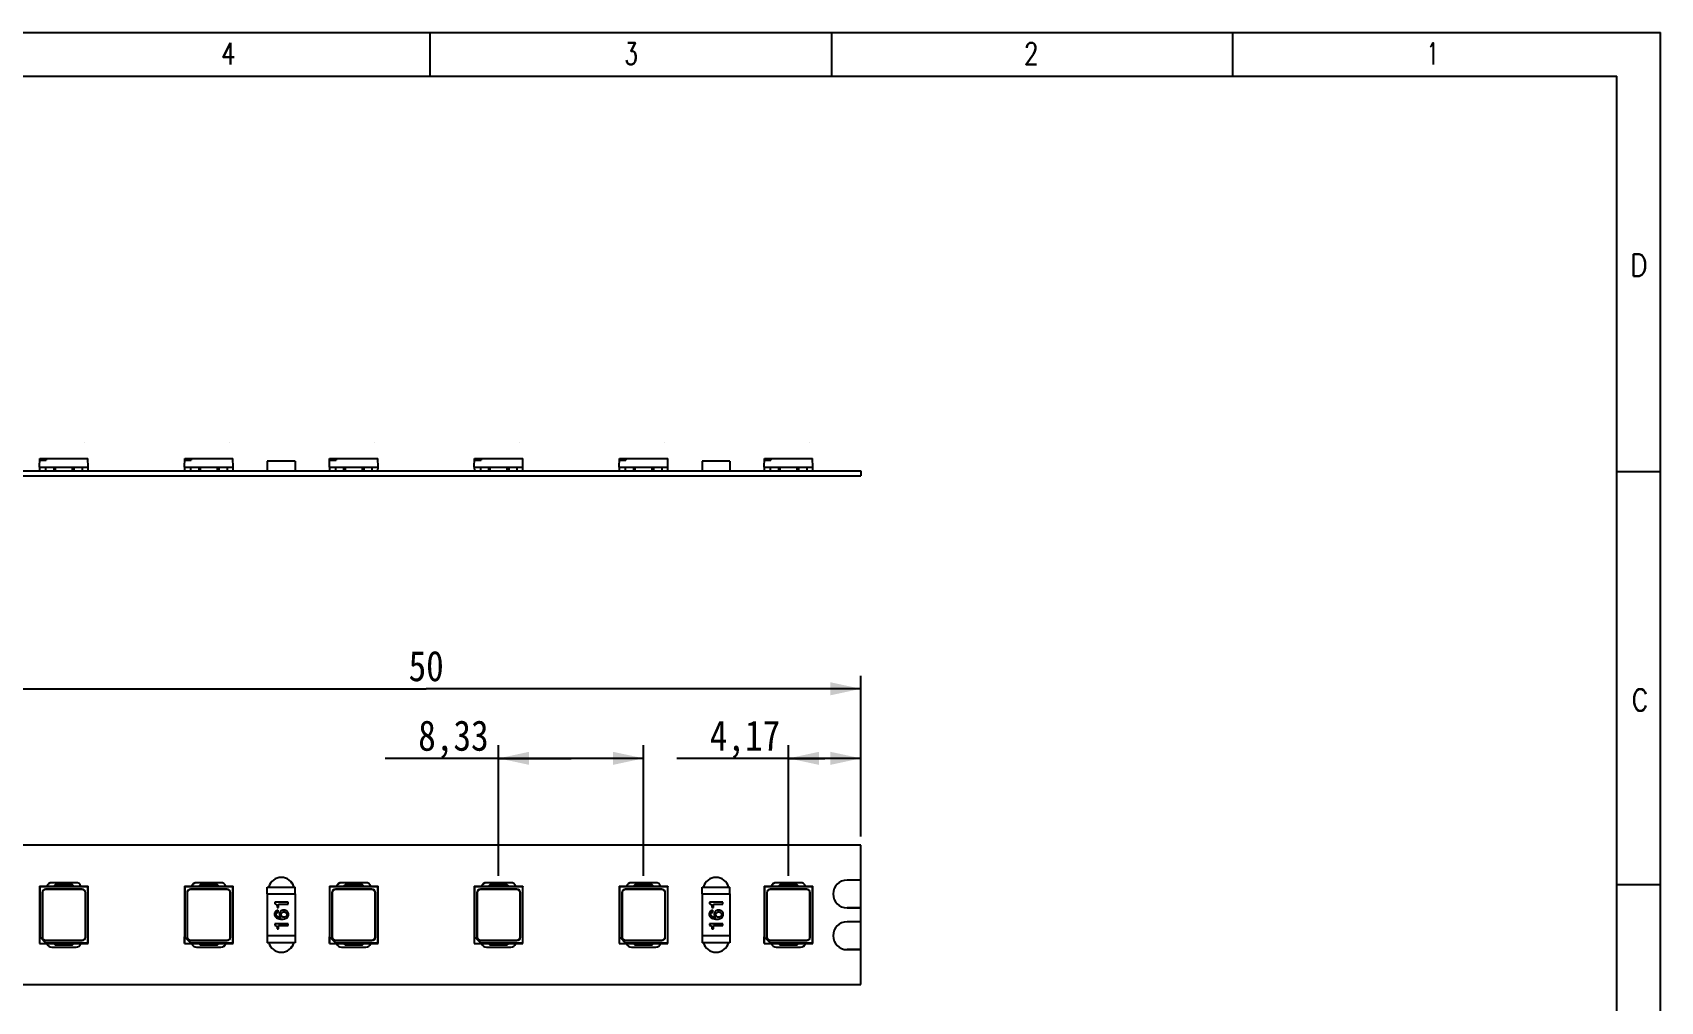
# Model space of a CAD drawing. Extents: x 4 to 145, y 3 to 102.
# Drawn here: x 51.4 to 145, y 45.8 to 101.5 of the extents above; entities that cross this region are included whole.
import ezdxf
from ezdxf.enums import TextEntityAlignment as Align

# ---------------------------------------------------------------- set-up
doc = ezdxf.new("R2010")
doc.units = 0
doc.header["$LTSCALE"] = 8.1675
doc.layers.get('0').update_dxf_attribs({"linetype": 'CONTINUOUS'})
for name, color, linetype in [('LED_CHIP_2835_BASE2', 7, 'CONTINUOUS'), ('LED_CHIP_2835_ELETRODE_12', 7, 'CONTINUOUS'), ('LED_CHIP_2835_ELETRODE_22', 7, 'CONTINUOUS'), ('LED_CHIP_2835_SLICONE2', 7, 'CONTINUOUS'), ('LS-24V-120-W8-28354', 7, 'CONTINUOUS'), ('LS-24V-120-W8-28359', 7, 'CONTINUOUS'), ('LS-24V-120-W8-2835_PADS2', 7, 'CONTINUOUS'), ('LS-24V-120-W8-2835_PLATE2', 7, 'CONTINUOUS'), ('RES_1206_012', 7, 'CONTINUOUS'), ('RES_1206_032', 7, 'CONTINUOUS')]:
    doc.layers.add(name, color=color, linetype=linetype)
doc.styles.get("Standard").update_dxf_attribs({"font": 'SIMHEI.SHX', "width": 0.85})
doc.styles.add('TEXTSTYLE_2', font='TXT.TTF')
doc.dimstyles.get("Standard").update_dxf_attribs({"dimtxt": 2.5, "dimasz": 2.5, "dimexe": 1.25, "dimexo": 0.625, "dimtad": 1, "dimcen": 2.5, "dimazin": 3, "dimtfac": 1, "dimtmove": 0, "dimatfit": 3})

# ---------------------------------------------------------------- blocks, each defined once
blk = doc.blocks.new('_FILLED')
at = {"color": 0, "linetype": 'BYBLOCK'}
blk.add_solid([(0, 0), (-1, 0.214), (-1, -0.214)], dxfattribs=at)
blk = doc.blocks.new('*D1')
at = {"layer": 'LS-24V-120-W8-28354', "color": 3}
for p, q in [((49.026, 55.263), (49.026, 64.513)), ((49.026, 63.763), (74.026, 63.763)), ((99.026, 63.763), (74.026, 63.763)), ((99.026, 55.263), (99.026, 64.513))]:
    blk.add_line(p, q, dxfattribs=at)
at = {"layer": 'LS-24V-120-W8-28354', "color": 3, "xscale": 1.75, "yscale": 1.75, "zscale": 1.75, "rotation": 180}
blk.add_blockref('_FILLED', (49.026, 63.763), dxfattribs=at)
at = {"layer": 'LS-24V-120-W8-28354', "color": 3, "xscale": 1.75, "yscale": 1.75, "zscale": 1.75}
blk.add_blockref('_FILLED', (99.026, 63.763), dxfattribs=at)
at = {"layer": 'LS-24V-120-W8-28354', "color": 3, "width": 0.85}
blk.add_text('50', height=1.75, dxfattribs=at).set_placement((74.026, 64.2), align=Align.CENTER)
blk = doc.blocks.new('*D3')
at = {"layer": 'LS-24V-120-W8-28354', "color": 3}
for p, q in [((78.192, 53.013), (78.192, 60.513)), ((86.526, 53.013), (86.526, 60.513)), ((82.359, 59.763), (71.668, 59.763)), ((78.192, 59.763), (82.359, 59.763)), ((86.526, 59.763), (82.359, 59.763))]:
    blk.add_line(p, q, dxfattribs=at)
at = {"layer": 'LS-24V-120-W8-28354', "color": 3, "xscale": 1.75, "yscale": 1.75, "zscale": 1.75, "rotation": 180}
blk.add_blockref('_FILLED', (78.192, 59.763), dxfattribs=at)
at = {"layer": 'LS-24V-120-W8-28354', "color": 3, "xscale": 1.75, "yscale": 1.75, "zscale": 1.75}
blk.add_blockref('_FILLED', (86.526, 59.763), dxfattribs=at)
at = {"layer": 'LS-24V-120-W8-28354', "color": 3, "width": 0.85}
blk.add_text('8,33', height=1.75, dxfattribs=at).set_placement((77.618, 60.2), align=Align.RIGHT)
blk = doc.blocks.new('*D4')
at = {"layer": 'LS-24V-120-W8-28354', "color": 3}
for p, q in [((94.859, 53.013), (94.859, 60.513)), ((99.026, 55.263), (99.026, 60.513)), ((96.942, 59.763), (88.432, 59.763)), ((94.859, 59.763), (96.942, 59.763)), ((99.026, 59.763), (96.942, 59.763))]:
    blk.add_line(p, q, dxfattribs=at)
at = {"layer": 'LS-24V-120-W8-28354', "color": 3, "xscale": 1.75, "yscale": 1.75, "zscale": 1.75, "rotation": 180}
blk.add_blockref('_FILLED', (94.859, 59.763), dxfattribs=at)
at = {"layer": 'LS-24V-120-W8-28354', "color": 3, "xscale": 1.75, "yscale": 1.75, "zscale": 1.75}
blk.add_blockref('_FILLED', (99.026, 59.763), dxfattribs=at)
at = {"layer": 'LS-24V-120-W8-28354', "color": 3, "width": 0.85}
blk.add_text('4,17', height=1.75, dxfattribs=at).set_placement((94.382, 60.2), align=Align.RIGHT)

msp = doc.modelspace()

# ---------------------------------------------------------------- linework, layer by layer
at = {"color": 7}
for p, q in [((54.407, 77.907), (54.407, 77.907)), ((62.741, 77.907), (62.741, 77.907)), ((71.074, 77.907), (71.074, 77.907)), ((79.407, 77.907), (79.407, 77.907)), ((87.741, 77.907), (87.741, 77.907)), ((96.074, 77.907), (96.074, 77.907)), ((54.407, 49.885), (54.407, 49.885)), ((62.741, 49.885), (62.741, 49.885)), ((71.074, 49.885), (71.074, 49.885)), ((79.407, 49.885), (79.407, 49.885)), ((87.741, 49.885), (87.741, 49.885)), ((96.074, 49.885), (96.074, 49.885))]:
    msp.add_line(p, q, dxfattribs=at)
at = {"layer": 'LED_CHIP_2835_BASE2', "color": 7}
for p, q in [((51.792, 76.501), (51.805, 77.001)), ((51.803, 76.901), (52.182, 76.901)), ((51.805, 77.001), (54.579, 77.001)), ((52.179, 77.001), (52.182, 76.901)), ((54.592, 76.501), (54.579, 77.001)), ((60.126, 76.501), (60.139, 77.001)), ((60.136, 76.901), (60.515, 76.901)), ((60.139, 77.001), (62.913, 77.001)), ((60.513, 77.001), (60.515, 76.901)), ((62.926, 76.501), (62.913, 77.001)), ((68.459, 76.501), (68.472, 77.001)), ((68.47, 76.901), (68.849, 76.901)), ((68.472, 77.001), (71.246, 77.001)), ((68.846, 77.001), (68.849, 76.901)), ((71.259, 76.501), (71.246, 77.001)), ((76.792, 76.501), (76.805, 77.001)), ((76.803, 76.901), (77.182, 76.901)), ((76.805, 77.001), (79.579, 77.001)), ((77.179, 77.001), (77.182, 76.901)), ((79.592, 76.501), (79.579, 77.001)), ((85.126, 76.501), (85.139, 77.001)), ((85.136, 76.901), (85.515, 76.901)), ((85.139, 77.001), (87.913, 77.001)), ((85.513, 77.001), (85.515, 76.901)), ((87.926, 76.501), (87.913, 77.001)), ((93.459, 76.501), (93.472, 77.001)), ((93.47, 76.901), (93.849, 76.901)), ((93.472, 77.001), (96.246, 77.001)), ((93.846, 77.001), (93.849, 76.901)), ((96.259, 76.501), (96.246, 77.001)), ((51.792, 76.501), (51.798, 76.301)), ((51.792, 76.501), (52.612, 76.501)), ((53.772, 76.501), (54.592, 76.501)), ((54.587, 76.301), (54.592, 76.501)), ((60.126, 76.501), (60.131, 76.301)), ((60.126, 76.501), (60.946, 76.501)), ((62.106, 76.501), (62.926, 76.501)), ((62.92, 76.301), (62.926, 76.501)), ((68.459, 76.501), (68.464, 76.301)), ((68.459, 76.501), (69.279, 76.501)), ((70.439, 76.501), (71.259, 76.501)), ((71.254, 76.301), (71.259, 76.501)), ((76.792, 76.501), (77.612, 76.501)), ((76.792, 76.501), (76.798, 76.301)), ((78.772, 76.501), (79.592, 76.501)), ((79.587, 76.301), (79.592, 76.501)), ((85.126, 76.501), (85.946, 76.501)), ((85.126, 76.501), (85.131, 76.301)), ((87.106, 76.501), (87.926, 76.501)), ((87.92, 76.301), (87.926, 76.501)), ((93.459, 76.501), (94.279, 76.501)), ((93.459, 76.501), (93.464, 76.301)), ((95.439, 76.501), (96.259, 76.501)), ((96.254, 76.301), (96.259, 76.501)), ((51.792, 52.413), (51.792, 49.113)), ((51.792, 52.413), (51.805, 52.4)), ((51.792, 52.413), (54.592, 52.413)), ((51.805, 52.4), (51.805, 49.5)), ((51.805, 52.4), (54.579, 52.4)), ((51.942, 52.036), (51.942, 49.49)), ((51.942, 52.036), (51.956, 52.036)), ((52.142, 52.236), (52.142, 52.222)), ((54.242, 52.236), (52.142, 52.236)), ((54.242, 52.236), (54.242, 52.222)), ((54.442, 52.036), (54.428, 52.036)), ((54.442, 49.49), (54.442, 52.036)), ((54.592, 52.413), (54.579, 52.4)), ((54.579, 49.126), (54.579, 52.4)), ((54.592, 49.113), (54.592, 52.413)), ((60.126, 52.413), (60.126, 49.113)), ((60.126, 52.413), (60.139, 52.4)), ((60.126, 52.413), (62.926, 52.413)), ((60.139, 52.4), (60.139, 49.5)), ((60.139, 52.4), (62.913, 52.4)), ((60.276, 52.036), (60.276, 49.49)), ((60.276, 52.036), (60.29, 52.036)), ((60.476, 52.236), (60.476, 52.222)), ((62.576, 52.236), (60.476, 52.236)), ((62.576, 52.236), (62.576, 52.222)), ((62.776, 52.036), (62.762, 52.036)), ((62.776, 49.49), (62.776, 52.036)), ((62.926, 52.413), (62.913, 52.4)), ((62.913, 49.126), (62.913, 52.4)), ((62.926, 49.113), (62.926, 52.413)), ((68.459, 52.413), (68.459, 49.113)), ((68.459, 52.413), (68.472, 52.4)), ((68.459, 52.413), (71.259, 52.413)), ((68.472, 52.4), (68.472, 49.5)), ((68.472, 52.4), (71.246, 52.4)), ((68.609, 52.036), (68.609, 49.49)), ((68.609, 52.036), (68.623, 52.036)), ((68.809, 52.236), (68.809, 52.222)), ((70.909, 52.236), (68.809, 52.236)), ((70.909, 52.236), (70.909, 52.222)), ((71.109, 52.036), (71.095, 52.036)), ((71.109, 49.49), (71.109, 52.036)), ((71.259, 52.413), (71.246, 52.4)), ((71.246, 49.126), (71.246, 52.4)), ((71.259, 49.113), (71.259, 52.413)), ((76.792, 52.413), (79.592, 52.413)), ((76.792, 52.413), (76.792, 49.113)), ((76.792, 52.413), (76.805, 52.4)), ((76.805, 52.4), (79.579, 52.4)), ((76.805, 52.4), (76.805, 49.5)), ((76.942, 52.036), (76.956, 52.036)), ((76.942, 52.036), (76.942, 49.49)), ((79.242, 52.236), (77.142, 52.236)), ((77.142, 52.236), (77.142, 52.222)), ((79.242, 52.236), (79.242, 52.222)), ((79.442, 52.036), (79.428, 52.036)), ((79.442, 49.49), (79.442, 52.036)), ((79.592, 52.413), (79.579, 52.4)), ((79.579, 49.126), (79.579, 52.4)), ((79.592, 49.113), (79.592, 52.413)), ((85.126, 52.413), (87.926, 52.413)), ((85.126, 52.413), (85.139, 52.4)), ((85.126, 52.413), (85.126, 49.113)), ((85.139, 52.4), (87.913, 52.4)), ((85.139, 52.4), (85.139, 49.5)), ((85.276, 52.036), (85.29, 52.036)), ((85.276, 52.036), (85.276, 49.49)), ((87.576, 52.236), (85.476, 52.236)), ((85.476, 52.236), (85.476, 52.222)), ((87.576, 52.236), (87.576, 52.222)), ((87.776, 52.036), (87.762, 52.036)), ((87.776, 49.49), (87.776, 52.036)), ((87.926, 52.413), (87.913, 52.4)), ((87.913, 49.126), (87.913, 52.4)), ((87.926, 49.113), (87.926, 52.413)), ((93.459, 52.413), (96.259, 52.413)), ((93.459, 52.413), (93.472, 52.4)), ((93.459, 52.413), (93.459, 49.113)), ((93.472, 52.4), (96.246, 52.4)), ((93.472, 52.4), (93.472, 49.5)), ((93.609, 52.036), (93.623, 52.036)), ((93.609, 52.036), (93.609, 49.49)), ((95.909, 52.236), (93.809, 52.236)), ((93.809, 52.236), (93.809, 52.222)), ((95.909, 52.236), (95.909, 52.222)), ((96.109, 52.036), (96.095, 52.036)), ((96.109, 49.49), (96.109, 52.036)), ((96.259, 52.413), (96.246, 52.4)), ((96.246, 49.126), (96.246, 52.4)), ((96.259, 49.113), (96.259, 52.413)), ((51.792, 49.113), (51.803, 49.123)), ((51.792, 49.113), (54.592, 49.113)), ((51.803, 49.123), (51.803, 49.502)), ((52.182, 49.123), (51.803, 49.502)), ((51.803, 49.123), (52.182, 49.123)), ((51.942, 49.49), (51.956, 49.49)), ((52.142, 49.29), (52.142, 49.304)), ((52.142, 49.29), (54.242, 49.29)), ((54.579, 49.126), (52.179, 49.126)), ((54.242, 49.29), (54.242, 49.304)), ((54.442, 49.49), (54.428, 49.49)), ((54.592, 49.113), (54.579, 49.126)), ((60.126, 49.113), (60.136, 49.123)), ((60.126, 49.113), (62.926, 49.113)), ((60.136, 49.123), (60.136, 49.502)), ((60.136, 49.502), (60.515, 49.123)), ((60.136, 49.123), (60.515, 49.123)), ((60.276, 49.49), (60.29, 49.49)), ((60.476, 49.29), (60.476, 49.304)), ((60.476, 49.29), (62.576, 49.29)), ((62.913, 49.126), (60.513, 49.126)), ((62.576, 49.29), (62.576, 49.304)), ((62.776, 49.49), (62.762, 49.49)), ((62.926, 49.113), (62.913, 49.126)), ((68.459, 49.113), (68.47, 49.123)), ((68.459, 49.113), (71.259, 49.113)), ((68.47, 49.123), (68.47, 49.502)), ((68.47, 49.502), (68.849, 49.123)), ((68.47, 49.123), (68.849, 49.123)), ((68.609, 49.49), (68.623, 49.49)), ((68.809, 49.29), (68.809, 49.304)), ((68.809, 49.29), (70.909, 49.29)), ((71.246, 49.126), (68.846, 49.126)), ((70.909, 49.29), (70.909, 49.304)), ((71.109, 49.49), (71.095, 49.49)), ((71.259, 49.113), (71.246, 49.126)), ((76.792, 49.113), (76.803, 49.123)), ((76.792, 49.113), (79.592, 49.113)), ((76.803, 49.502), (77.182, 49.123)), ((76.803, 49.123), (76.803, 49.502)), ((76.803, 49.123), (77.182, 49.123)), ((76.942, 49.49), (76.956, 49.49)), ((77.142, 49.29), (77.142, 49.304)), ((77.142, 49.29), (79.242, 49.29)), ((79.579, 49.126), (77.179, 49.126)), ((79.242, 49.29), (79.242, 49.304)), ((79.442, 49.49), (79.428, 49.49)), ((79.592, 49.113), (79.579, 49.126)), ((85.126, 49.113), (85.136, 49.123)), ((85.126, 49.113), (87.926, 49.113)), ((85.136, 49.502), (85.515, 49.123)), ((85.136, 49.123), (85.136, 49.502)), ((85.136, 49.123), (85.515, 49.123)), ((85.276, 49.49), (85.29, 49.49)), ((85.476, 49.29), (85.476, 49.304)), ((85.476, 49.29), (87.576, 49.29)), ((87.913, 49.126), (85.513, 49.126)), ((87.576, 49.29), (87.576, 49.304)), ((87.776, 49.49), (87.762, 49.49)), ((87.926, 49.113), (87.913, 49.126)), ((93.459, 49.113), (93.47, 49.123)), ((93.459, 49.113), (96.259, 49.113)), ((93.47, 49.502), (93.849, 49.123)), ((93.47, 49.123), (93.47, 49.502)), ((93.47, 49.123), (93.849, 49.123)), ((93.609, 49.49), (93.623, 49.49)), ((93.809, 49.29), (93.809, 49.304)), ((93.809, 49.29), (95.909, 49.29)), ((96.246, 49.126), (93.846, 49.126)), ((95.909, 49.29), (95.909, 49.304)), ((96.109, 49.49), (96.095, 49.49)), ((96.259, 49.113), (96.246, 49.126))]:
    msp.add_line(p, q, dxfattribs=at)
for centre, start, end in [((52.142, 52.036), 90, 180), ((54.242, 52.036), 0, 90), ((60.476, 52.036), 90, 180), ((62.576, 52.036), 0, 90), ((68.809, 52.036), 90, 180), ((70.909, 52.036), 0, 90), ((77.142, 52.036), 90, 180), ((79.242, 52.036), 0, 90), ((85.476, 52.036), 90, 180), ((87.576, 52.036), 0, 90), ((93.809, 52.036), 90, 180), ((95.909, 52.036), 0, 90), ((52.142, 49.49), 180, 270), ((54.242, 49.49), 270, 360), ((60.476, 49.49), 180, 270), ((62.576, 49.49), 270, 360), ((68.809, 49.49), 180, 270), ((70.909, 49.49), 270, 360), ((77.142, 49.49), 180, 270), ((79.242, 49.49), 270, 360), ((85.476, 49.49), 180, 270), ((87.576, 49.49), 270, 360), ((93.809, 49.49), 180, 270), ((95.909, 49.49), 270, 360)]:
    msp.add_arc(centre, 0.2, start, end, dxfattribs=at)
at = {"layer": 'LED_CHIP_2835_ELETRODE_12', "color": 7}
for p, q in [((52.142, 76.501), (52.142, 76.301)), ((52.142, 76.501), (54.242, 76.501)), ((52.612, 76.501), (52.612, 76.301)), ((52.712, 76.301), (52.712, 76.501)), ((53.672, 76.501), (53.672, 76.301)), ((53.772, 76.501), (53.772, 76.301)), ((54.242, 76.501), (54.242, 76.301)), ((60.476, 76.501), (60.476, 76.301)), ((60.476, 76.501), (62.576, 76.501)), ((60.946, 76.501), (60.946, 76.301)), ((61.046, 76.301), (61.046, 76.501)), ((62.006, 76.501), (62.006, 76.301)), ((62.106, 76.501), (62.106, 76.301)), ((62.576, 76.501), (62.576, 76.301)), ((68.809, 76.501), (68.809, 76.301)), ((68.809, 76.501), (70.909, 76.501)), ((69.279, 76.501), (69.279, 76.301)), ((69.379, 76.301), (69.379, 76.501)), ((70.339, 76.501), (70.339, 76.301)), ((70.439, 76.501), (70.439, 76.301)), ((70.909, 76.501), (70.909, 76.301)), ((77.142, 76.501), (79.242, 76.501)), ((77.142, 76.501), (77.142, 76.301)), ((77.612, 76.501), (77.612, 76.301)), ((77.712, 76.301), (77.712, 76.501)), ((78.672, 76.501), (78.672, 76.301)), ((78.772, 76.501), (78.772, 76.301)), ((79.242, 76.501), (79.242, 76.301)), ((85.476, 76.501), (87.576, 76.501)), ((85.476, 76.501), (85.476, 76.301)), ((85.946, 76.501), (85.946, 76.301)), ((86.046, 76.301), (86.046, 76.501)), ((87.006, 76.501), (87.006, 76.301)), ((87.106, 76.501), (87.106, 76.301)), ((87.576, 76.501), (87.576, 76.301)), ((93.809, 76.501), (95.909, 76.501)), ((93.809, 76.501), (93.809, 76.301)), ((94.279, 76.501), (94.279, 76.301)), ((94.379, 76.301), (94.379, 76.501)), ((95.339, 76.501), (95.339, 76.301)), ((95.439, 76.501), (95.439, 76.301)), ((95.909, 76.501), (95.909, 76.301)), ((52.612, 49.113), (52.142, 49.113)), ((52.612, 49.113), (52.712, 49.013)), ((53.672, 49.013), (52.712, 49.013)), ((53.672, 49.013), (53.772, 49.113)), ((54.242, 49.113), (53.772, 49.113)), ((60.946, 49.113), (60.476, 49.113)), ((60.946, 49.113), (61.046, 49.013)), ((62.006, 49.013), (61.046, 49.013)), ((62.006, 49.013), (62.106, 49.113)), ((62.576, 49.113), (62.106, 49.113)), ((69.279, 49.113), (68.809, 49.113)), ((69.279, 49.113), (69.379, 49.013)), ((70.339, 49.013), (69.379, 49.013)), ((70.339, 49.013), (70.439, 49.113)), ((70.909, 49.113), (70.439, 49.113)), ((77.612, 49.113), (77.142, 49.113)), ((77.612, 49.113), (77.712, 49.013)), ((78.672, 49.013), (77.712, 49.013)), ((78.672, 49.013), (78.772, 49.113)), ((79.242, 49.113), (78.772, 49.113)), ((85.946, 49.113), (85.476, 49.113)), ((85.946, 49.113), (86.046, 49.013)), ((87.006, 49.013), (86.046, 49.013)), ((87.006, 49.013), (87.106, 49.113)), ((87.576, 49.113), (87.106, 49.113)), ((94.279, 49.113), (93.809, 49.113)), ((94.279, 49.113), (94.379, 49.013)), ((95.339, 49.013), (94.379, 49.013)), ((95.339, 49.013), (95.439, 49.113)), ((95.909, 49.113), (95.439, 49.113))]:
    msp.add_line(p, q, dxfattribs=at)
at = {"layer": 'LED_CHIP_2835_ELETRODE_22', "color": 7}
for p, q in [((52.712, 52.513), (52.612, 52.413)), ((52.712, 52.513), (53.672, 52.513)), ((53.772, 52.413), (53.672, 52.513)), ((61.046, 52.513), (60.946, 52.413)), ((61.046, 52.513), (62.006, 52.513)), ((62.106, 52.413), (62.006, 52.513)), ((69.379, 52.513), (69.279, 52.413)), ((69.379, 52.513), (70.339, 52.513)), ((70.439, 52.413), (70.339, 52.513)), ((77.712, 52.513), (77.612, 52.413)), ((77.712, 52.513), (78.672, 52.513)), ((78.772, 52.413), (78.672, 52.513)), ((86.046, 52.513), (85.946, 52.413)), ((86.046, 52.513), (87.006, 52.513)), ((87.106, 52.413), (87.006, 52.513)), ((94.379, 52.513), (94.279, 52.413)), ((94.379, 52.513), (95.339, 52.513)), ((95.439, 52.413), (95.339, 52.513)), ((52.142, 52.413), (52.612, 52.413)), ((53.772, 52.413), (54.242, 52.413)), ((60.476, 52.413), (60.946, 52.413)), ((62.106, 52.413), (62.576, 52.413)), ((68.809, 52.413), (69.279, 52.413)), ((70.439, 52.413), (70.909, 52.413)), ((77.142, 52.413), (77.612, 52.413)), ((78.772, 52.413), (79.242, 52.413)), ((85.476, 52.413), (85.946, 52.413)), ((87.106, 52.413), (87.576, 52.413)), ((93.809, 52.413), (94.279, 52.413)), ((95.439, 52.413), (95.909, 52.413))]:
    msp.add_line(p, q, dxfattribs=at)
at = {"layer": 'LED_CHIP_2835_SLICONE2', "color": 7}
for p, q in [((51.956, 52.036), (51.956, 49.49)), ((54.242, 52.222), (52.142, 52.222)), ((54.428, 49.49), (54.428, 52.036)), ((60.29, 52.036), (60.29, 49.49)), ((62.576, 52.222), (60.476, 52.222)), ((62.762, 49.49), (62.762, 52.036)), ((68.623, 52.036), (68.623, 49.49)), ((70.909, 52.222), (68.809, 52.222)), ((71.095, 49.49), (71.095, 52.036)), ((76.956, 52.036), (76.956, 49.49)), ((79.242, 52.222), (77.142, 52.222)), ((79.428, 49.49), (79.428, 52.036)), ((85.29, 52.036), (85.29, 49.49)), ((87.576, 52.222), (85.476, 52.222)), ((87.762, 49.49), (87.762, 52.036)), ((93.623, 52.036), (93.623, 49.49)), ((95.909, 52.222), (93.809, 52.222)), ((96.095, 49.49), (96.095, 52.036)), ((52.142, 49.304), (54.242, 49.304)), ((60.476, 49.304), (62.576, 49.304)), ((68.809, 49.304), (70.909, 49.304)), ((77.142, 49.304), (79.242, 49.304)), ((85.476, 49.304), (87.576, 49.304)), ((93.809, 49.304), (95.909, 49.304))]:
    msp.add_line(p, q, dxfattribs=at)
for centre, start, end in [((52.142, 52.036), 90, 180), ((54.242, 52.036), 0, 90), ((60.476, 52.036), 90, 180), ((62.576, 52.036), 0, 90), ((68.809, 52.036), 90, 180), ((70.909, 52.036), 0, 90), ((77.142, 52.036), 90, 180), ((79.242, 52.036), 0, 90), ((85.476, 52.036), 90, 180), ((87.576, 52.036), 0, 90), ((93.809, 52.036), 90, 180), ((95.909, 52.036), 0, 90), ((52.142, 49.49), 180, 270), ((54.242, 49.49), 270, 360), ((60.476, 49.49), 180, 270), ((62.576, 49.49), 270, 360), ((68.809, 49.49), 180, 270), ((70.909, 49.49), 270, 360), ((77.142, 49.49), 180, 270), ((79.242, 49.49), 270, 360), ((85.476, 49.49), 180, 270), ((87.576, 49.49), 270, 360), ((93.809, 49.49), 180, 270), ((95.909, 49.49), 270, 360)]:
    msp.add_arc(centre, 0.186, start, end, dxfattribs=at)
at = {"layer": 'LS-24V-120-W8-28359', "color": 7}
for p, q in [((3.5, 101.5), (145, 101.5)), ((74.25, 99), (74.25, 101.5)), ((97.333, 101.5), (97.333, 99)), ((120.417, 99), (120.417, 101.5)), ((145, 3.5), (145, 101.5)), ((6, 99), (142.5, 99)), ((142.5, 31.125), (142.5, 99)), ((142.5, 76.25), (145, 76.25)), ((142.5, 52.5), (145, 52.5))]:
    msp.add_line(p, q, dxfattribs=at)
at = {"layer": 'LS-24V-120-W8-2835_PADS2', "color": 7}
for p, q in [((53.892, 52.613), (52.492, 52.613)), ((62.226, 52.613), (60.826, 52.613)), ((70.559, 52.613), (69.159, 52.613)), ((78.892, 52.613), (77.492, 52.613)), ((87.226, 52.613), (85.826, 52.613)), ((95.559, 52.613), (94.159, 52.613)), ((99.026, 52.763), (98.226, 52.763)), ((99.026, 51.163), (99.026, 52.763)), ((98.226, 51.163), (99.026, 51.163)), ((99.026, 50.363), (98.226, 50.363)), ((99.026, 48.763), (99.026, 50.363)), ((52.492, 48.913), (53.892, 48.913)), ((60.826, 48.913), (62.226, 48.913)), ((69.159, 48.913), (70.559, 48.913)), ((77.492, 48.913), (78.892, 48.913)), ((85.826, 48.913), (87.226, 48.913)), ((94.159, 48.913), (95.559, 48.913)), ((98.226, 48.763), (99.026, 48.763))]:
    msp.add_line(p, q, dxfattribs=at)
for centre, radius, start, end in [((52.492, 52.313), 0.3, 90, 159.41102), ((53.892, 52.313), 0.3, 20.58898, 90), ((60.826, 52.313), 0.3, 90, 159.41102), ((62.226, 52.313), 0.3, 20.58898, 90), ((65.692, 52.163), 0.75, 15.57273, 164.42727), ((69.159, 52.313), 0.3, 90, 159.41102), ((70.559, 52.313), 0.3, 20.58898, 90), ((77.492, 52.313), 0.3, 90, 159.41102), ((78.892, 52.313), 0.3, 20.58898, 90), ((85.826, 52.313), 0.3, 90, 159.41102), ((87.226, 52.313), 0.3, 20.58898, 90), ((90.692, 52.163), 0.75, 15.57273, 164.42727), ((94.159, 52.313), 0.3, 90, 159.41102), ((95.559, 52.313), 0.3, 20.58898, 90), ((98.226, 51.963), 0.8, 90, 270), ((98.226, 49.563), 0.8, 90, 270), ((52.492, 49.213), 0.3, 200.58898, 270), ((53.892, 49.213), 0.3, 270, 339.41102), ((60.826, 49.213), 0.3, 200.58898, 270), ((62.226, 49.213), 0.3, 270, 339.41102), ((65.692, 49.363), 0.75, 195.58954, 344.41046), ((69.159, 49.213), 0.3, 200.58898, 270), ((70.559, 49.213), 0.3, 270, 339.41102), ((77.492, 49.213), 0.3, 200.58898, 270), ((78.892, 49.213), 0.3, 270, 339.41102), ((85.826, 49.213), 0.3, 200.58898, 270), ((87.226, 49.213), 0.3, 270, 339.41102), ((90.692, 49.363), 0.75, 195.58954, 344.41046), ((94.159, 49.213), 0.3, 200.58898, 270), ((95.559, 49.213), 0.3, 270, 339.41102)]:
    msp.add_arc(centre, radius, start, end, dxfattribs=at)
at = {"layer": 'LS-24V-120-W8-2835_PLATE2', "color": 7}
for p, q in [((49.026, 76.301), (99.026, 76.301)), ((49.026, 76.001), (99.026, 76.001)), ((99.026, 76.301), (99.026, 76.001)), ((99.026, 54.763), (49.026, 54.763)), ((99.026, 52.763), (99.026, 54.763)), ((53.892, 52.613), (52.492, 52.613)), ((62.226, 52.613), (60.826, 52.613)), ((70.559, 52.613), (69.159, 52.613)), ((78.892, 52.613), (77.492, 52.613)), ((87.226, 52.613), (85.826, 52.613)), ((95.559, 52.613), (94.159, 52.613)), ((99.026, 52.763), (98.226, 52.763)), ((99.026, 51.163), (98.226, 51.163)), ((99.026, 50.363), (99.026, 51.163)), ((99.026, 50.363), (98.226, 50.363)), ((52.492, 48.913), (53.892, 48.913)), ((60.826, 48.913), (62.226, 48.913)), ((69.159, 48.913), (70.559, 48.913)), ((77.492, 48.913), (78.892, 48.913)), ((85.826, 48.913), (87.226, 48.913)), ((94.159, 48.913), (95.559, 48.913)), ((99.026, 48.763), (98.226, 48.763)), ((99.026, 46.763), (99.026, 48.763)), ((49.026, 46.763), (99.026, 46.763))]:
    msp.add_line(p, q, dxfattribs=at)
for centre, radius, start, end in [((52.492, 52.313), 0.3, 90, 162), ((53.892, 52.313), 0.3, 20.57734, 90), ((60.826, 52.313), 0.3, 90, 162), ((62.226, 52.313), 0.3, 20.57734, 90), ((65.692, 52.163), 0.75, 15.50039, 164.49961), ((69.159, 52.313), 0.3, 90, 162), ((70.559, 52.313), 0.3, 20.57734, 90), ((77.492, 52.313), 0.3, 90, 162), ((78.892, 52.313), 0.3, 20.57734, 90), ((85.826, 52.313), 0.3, 90, 162), ((87.226, 52.313), 0.3, 20.57734, 90), ((90.692, 52.163), 0.75, 15.50039, 164.49961), ((94.159, 52.313), 0.3, 90, 162), ((95.559, 52.313), 0.3, 20.57734, 90), ((98.226, 51.963), 0.8, 90, 270), ((98.226, 49.563), 0.8, 90, 270), ((52.492, 49.213), 0.3, 200.57734, 270), ((53.892, 49.213), 0.3, 270, 342), ((60.826, 49.213), 0.3, 200.57734, 270), ((62.226, 49.213), 0.3, 270, 342), ((65.692, 49.363), 0.75, 195.51719, 344.48281), ((69.159, 49.213), 0.3, 200.57734, 270), ((70.559, 49.213), 0.3, 270, 342), ((77.492, 49.213), 0.3, 200.57734, 270), ((78.892, 49.213), 0.3, 270, 342), ((85.826, 49.213), 0.3, 200.57734, 270), ((87.226, 49.213), 0.3, 270, 342), ((90.692, 49.363), 0.75, 195.51719, 344.48281), ((94.159, 49.213), 0.3, 200.57734, 270), ((95.559, 49.213), 0.3, 270, 342)]:
    msp.add_arc(centre, radius, start, end, dxfattribs=at)
at = {"layer": 'RES_1206_012', "color": 7}
for p, q in [((64.892, 76.851), (64.892, 76.301)), ((66.492, 76.851), (64.892, 76.851)), ((66.492, 76.851), (66.492, 76.301)), ((91.492, 76.851), (89.892, 76.851)), ((89.892, 76.851), (89.892, 76.301)), ((91.492, 76.851), (91.492, 76.301)), ((64.892, 51.963), (64.892, 52.363)), ((64.892, 52.363), (66.492, 52.363)), ((64.892, 51.963), (66.492, 51.963)), ((66.492, 51.963), (66.492, 52.363)), ((89.892, 52.363), (91.492, 52.363)), ((89.892, 51.963), (89.892, 52.363)), ((89.892, 51.963), (91.492, 51.963)), ((91.492, 51.963), (91.492, 52.363)), ((64.892, 49.563), (64.892, 49.163)), ((66.492, 49.563), (64.892, 49.563)), ((66.492, 49.163), (64.892, 49.163)), ((66.492, 49.563), (66.492, 49.163)), ((91.492, 49.563), (89.892, 49.563)), ((89.892, 49.563), (89.892, 49.163)), ((91.492, 49.163), (89.892, 49.163)), ((91.492, 49.563), (91.492, 49.163))]:
    msp.add_line(p, q, dxfattribs=at)
at = {"layer": 'RES_1206_032', "color": 7}
for p, q in [((64.892, 51.963), (64.892, 49.563)), ((64.892, 51.963), (66.492, 51.963)), ((66.492, 51.963), (66.492, 49.563)), ((89.892, 51.963), (91.492, 51.963)), ((89.892, 51.963), (89.892, 49.563)), ((91.492, 51.963), (91.492, 49.563)), ((65.32, 51.483), (65.32, 51.401)), ((66.092, 51.483), (65.32, 51.483)), ((65.461, 51.194), (65.543, 51.194)), ((65.516, 50.917), (65.516, 51.023)), ((65.543, 51.194), (65.543, 51.377)), ((65.543, 51.377), (66.092, 51.377)), ((66.092, 51.377), (66.092, 51.483)), ((91.092, 51.483), (90.32, 51.483)), ((90.32, 51.483), (90.32, 51.401)), ((90.461, 51.194), (90.543, 51.194)), ((90.516, 50.917), (90.516, 51.023)), ((90.543, 51.377), (91.092, 51.377)), ((90.543, 51.194), (90.543, 51.377)), ((91.092, 51.377), (91.092, 51.483)), ((65.32, 50.252), (65.32, 50.17)), ((66.092, 50.252), (65.32, 50.252)), ((65.461, 49.963), (65.543, 49.963)), ((65.543, 49.963), (65.543, 50.147)), ((65.543, 50.147), (66.092, 50.147)), ((66.092, 50.147), (66.092, 50.252)), ((91.092, 50.252), (90.32, 50.252)), ((90.32, 50.252), (90.32, 50.17)), ((90.461, 49.963), (90.543, 49.963)), ((90.543, 50.147), (91.092, 50.147)), ((90.543, 49.963), (90.543, 50.147)), ((91.092, 50.147), (91.092, 50.252)), ((66.492, 49.563), (64.892, 49.563)), ((91.492, 49.563), (89.892, 49.563))]:
    msp.add_line(p, q, dxfattribs=at)
for points in [[(65.325, 50.906), (65.313, 50.875), (65.305, 50.839), (65.302, 50.797)], [(65.302, 50.797), (65.307, 50.744), (65.321, 50.698), (65.343, 50.659), (65.373, 50.624), (65.413, 50.592)], [(65.32, 51.401), (65.355, 51.389), (65.385, 51.375), (65.409, 51.359), (65.427, 51.34)], [(65.391, 50.983), (65.364, 50.961), (65.342, 50.935), (65.325, 50.906)], [(65.516, 51.023), (65.478, 51.017), (65.444, 51.008), (65.415, 50.997), (65.391, 50.983)], [(65.4, 50.786), (65.403, 50.816), (65.411, 50.841), (65.422, 50.862), (65.439, 50.88), (65.459, 50.895), (65.484, 50.907), (65.516, 50.917)], [(65.425, 50.709), (65.411, 50.734), (65.403, 50.76), (65.4, 50.786)], [(65.413, 50.592), (65.46, 50.566), (65.517, 50.546), (65.582, 50.531), (65.657, 50.522), (65.74, 50.519)], [(65.497, 50.65), (65.467, 50.667), (65.444, 50.687), (65.425, 50.709)], [(65.427, 51.34), (65.438, 51.32), (65.447, 51.294), (65.454, 51.264), (65.458, 51.231), (65.461, 51.194)], [(65.679, 50.609), (65.635, 50.615), (65.595, 50.622), (65.559, 50.63), (65.526, 50.639), (65.497, 50.65)], [(65.659, 50.971), (65.634, 50.943), (65.615, 50.912), (65.601, 50.878), (65.593, 50.84), (65.589, 50.796)], [(65.589, 50.796), (65.593, 50.752), (65.604, 50.711), (65.621, 50.675), (65.646, 50.641), (65.679, 50.609)], [(65.833, 51.037), (65.779, 51.032), (65.733, 51.019), (65.694, 50.999), (65.659, 50.971)], [(65.687, 50.782), (65.69, 50.815), (65.699, 50.843), (65.713, 50.868), (65.732, 50.889)], [(65.732, 50.667), (65.713, 50.69), (65.699, 50.716), (65.69, 50.746), (65.687, 50.782)], [(65.732, 50.889), (65.755, 50.907), (65.781, 50.92), (65.811, 50.928), (65.845, 50.931)], [(65.846, 50.625), (65.811, 50.628), (65.781, 50.636), (65.755, 50.649), (65.732, 50.667)], [(65.74, 50.519), (65.81, 50.522), (65.872, 50.531), (65.927, 50.545), (65.974, 50.564), (66.014, 50.588)], [(66.031, 50.969), (65.99, 50.998), (65.945, 51.019), (65.894, 51.032), (65.833, 51.037)], [(65.845, 50.931), (65.882, 50.928), (65.914, 50.92), (65.941, 50.907), (65.965, 50.889)], [(65.964, 50.667), (65.94, 50.649), (65.913, 50.636), (65.882, 50.628), (65.846, 50.625)], [(66.011, 50.779), (66.008, 50.744), (65.999, 50.714), (65.984, 50.689), (65.964, 50.667)], [(65.965, 50.889), (65.985, 50.866), (66, 50.841), (66.008, 50.813), (66.011, 50.779)], [(66.014, 50.588), (66.049, 50.618), (66.075, 50.652), (66.093, 50.689), (66.105, 50.733), (66.109, 50.784)], [(66.109, 50.784), (66.106, 50.832), (66.095, 50.874), (66.079, 50.91), (66.058, 50.942), (66.031, 50.969)], [(90.325, 50.906), (90.313, 50.875), (90.305, 50.839), (90.302, 50.797)], [(90.302, 50.797), (90.307, 50.744), (90.321, 50.698), (90.343, 50.659), (90.373, 50.624), (90.413, 50.592)], [(90.32, 51.401), (90.355, 51.389), (90.385, 51.375), (90.409, 51.359), (90.427, 51.34)], [(90.391, 50.983), (90.364, 50.961), (90.342, 50.935), (90.325, 50.906)], [(90.516, 51.023), (90.478, 51.017), (90.444, 51.008), (90.415, 50.997), (90.391, 50.983)], [(90.4, 50.786), (90.403, 50.816), (90.411, 50.841), (90.422, 50.862), (90.439, 50.88), (90.459, 50.895), (90.484, 50.907), (90.516, 50.917)], [(90.425, 50.709), (90.411, 50.734), (90.403, 50.76), (90.4, 50.786)], [(90.413, 50.592), (90.46, 50.566), (90.517, 50.546), (90.582, 50.531), (90.657, 50.522), (90.74, 50.519)], [(90.497, 50.65), (90.467, 50.667), (90.444, 50.687), (90.425, 50.709)], [(90.427, 51.34), (90.438, 51.32), (90.447, 51.294), (90.454, 51.264), (90.458, 51.231), (90.461, 51.194)], [(90.679, 50.609), (90.635, 50.615), (90.595, 50.622), (90.559, 50.63), (90.526, 50.639), (90.497, 50.65)], [(90.659, 50.971), (90.634, 50.943), (90.615, 50.912), (90.601, 50.878), (90.593, 50.84), (90.589, 50.796)], [(90.589, 50.796), (90.593, 50.752), (90.604, 50.711), (90.621, 50.675), (90.646, 50.641), (90.679, 50.609)], [(90.833, 51.037), (90.779, 51.032), (90.733, 51.019), (90.694, 50.999), (90.659, 50.971)], [(90.687, 50.782), (90.69, 50.815), (90.699, 50.843), (90.713, 50.868), (90.732, 50.889)], [(90.732, 50.667), (90.713, 50.69), (90.699, 50.716), (90.69, 50.746), (90.687, 50.782)], [(90.732, 50.889), (90.755, 50.907), (90.781, 50.92), (90.811, 50.928), (90.845, 50.931)], [(90.846, 50.625), (90.811, 50.628), (90.781, 50.636), (90.755, 50.649), (90.732, 50.667)], [(90.74, 50.519), (90.81, 50.522), (90.872, 50.531), (90.927, 50.545), (90.974, 50.564), (91.014, 50.588)], [(91.031, 50.969), (90.99, 50.998), (90.945, 51.019), (90.894, 51.032), (90.833, 51.037)], [(90.845, 50.931), (90.882, 50.928), (90.914, 50.92), (90.941, 50.907), (90.965, 50.889)], [(90.964, 50.667), (90.94, 50.649), (90.913, 50.636), (90.882, 50.628), (90.846, 50.625)], [(91.011, 50.779), (91.008, 50.744), (90.999, 50.714), (90.984, 50.689), (90.964, 50.667)], [(90.965, 50.889), (90.985, 50.866), (91, 50.841), (91.008, 50.813), (91.011, 50.779)], [(91.014, 50.588), (91.049, 50.618), (91.075, 50.652), (91.093, 50.689), (91.105, 50.733), (91.109, 50.784)], [(91.109, 50.784), (91.106, 50.832), (91.095, 50.874), (91.079, 50.91), (91.058, 50.942), (91.031, 50.969)], [(65.32, 50.17), (65.355, 50.158), (65.385, 50.144), (65.409, 50.128), (65.427, 50.11)], [(65.427, 50.11), (65.438, 50.089), (65.447, 50.063), (65.454, 50.034), (65.458, 50), (65.461, 49.963)], [(90.32, 50.17), (90.355, 50.158), (90.385, 50.144), (90.409, 50.128), (90.427, 50.11)], [(90.427, 50.11), (90.438, 50.089), (90.447, 50.063), (90.454, 50.034), (90.458, 50), (90.461, 49.963)]]:
    msp.add_lwpolyline(points, dxfattribs=at)

# ---------------------------------------------------------------- texts
at = {"layer": 'LS-24V-120-W8-28359', "color": 7, "style": 'TEXTSTYLE_2', "width": 0.785714}
for s, p in [('4', (63.075, 99.665)), ('2', (109.242, 99.665))]:
    msp.add_text(s, height=1.25, dxfattribs=at).set_placement(p, align=Align.RIGHT)
at = {"layer": 'LS-24V-120-W8-28359', "color": 7, "style": 'TEXTSTYLE_2'}
for s, width, p in [('3', 0.714286, (85.425, 99.665)), ('1', 0.571429, (131.591, 99.665)), ('D', 0.904762, (143.25, 87.5))]:
    msp.add_text(s, height=1.25, dxfattribs=dict(at, width=width)).set_placement(p)
at = {"layer": 'LS-24V-120-W8-28359', "color": 7, "style": 'TEXTSTYLE_2', "text_generation_flag": 2, "width": 0.833333}
msp.add_text('C', height=1.25, rotation=180, dxfattribs=at).set_placement((144.292, 63.75), align=Align.RIGHT)

# ---------------------------------------------------------------- dimensions: what is measured, and where the dimension line sits
at = {"layer": 'LS-24V-120-W8-28354', "color": 3}
for base, p1, p2, picture, middle in [((99.026, 63.763), (49.026, 55.263), (99.026, 55.263), '*D1', (72.538, 65.075)), ((86.526, 59.763), (78.192, 53.013), (86.526, 53.013), '*D3', (68.693, 61.075))]:
    dim = msp.add_linear_dim(base=base, p1=p1, p2=p2, dimstyle='Standard', dxfattribs=at)
    dim.commit()
    dim.dimension.update_dxf_attribs({"geometry": picture, "text_midpoint": middle, "dimtype": 128})
dim = msp.add_linear_dim(base=(94.859, 59.763), p1=(99.026, 55.263), p2=(94.859, 53.013), angle=180, dimstyle='Standard', dxfattribs=at)
dim.commit()
dim.dimension.update_dxf_attribs({"geometry": '*D4', "text_midpoint": (85.457, 61.075), "dimtype": 128})

doc.saveas('drawing.dxf')
